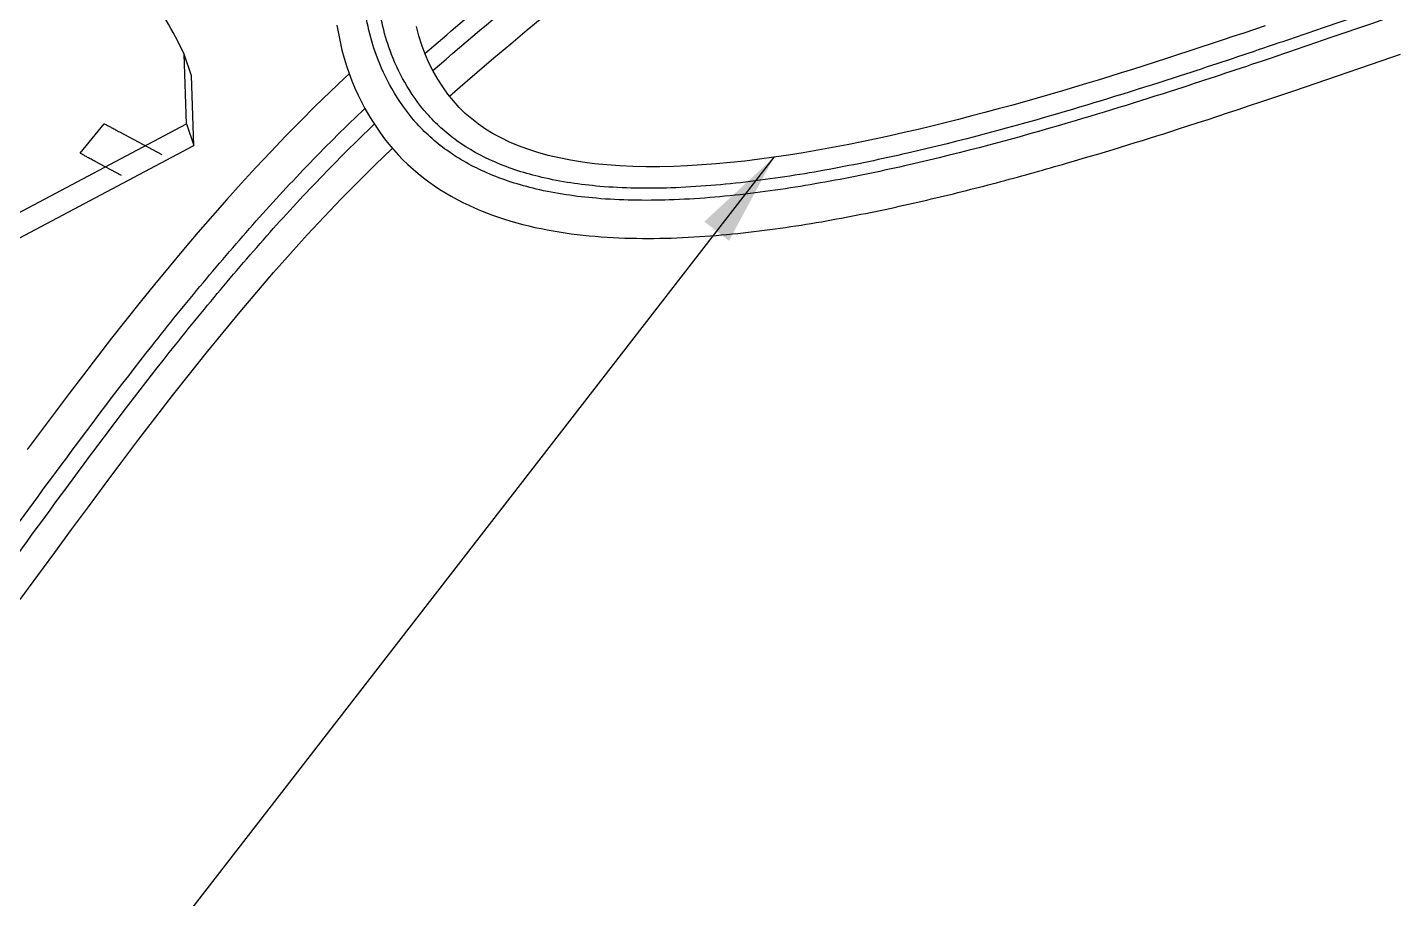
# Model space of a CAD drawing. Header units: millimetres. Extents: x 0 to 420, y 0 to 297.
# Drawn here: x 309.47 to 335.77, y 209.2 to 225.96 of the extents above; entities that cross this region are included whole.
import ezdxf

# ---------------------------------------------------------------- set-up
doc = ezdxf.new("R2010")
doc.units = ezdxf.units.MM
doc.header["$LTSCALE"] = 23.1
doc.layers.get('0').update_dxf_attribs({"linetype": 'CONTINUOUS'})
doc.styles.get("Standard").update_dxf_attribs({"font": 'txt', "width": 0.7})
doc.dimstyles.get("Standard").update_dxf_attribs({"dimtxt": 2.2, "dimasz": 1.8, "dimexe": 1.5, "dimexo": 0.5, "dimtad": 1, "dimdec": 1, "dimzin": 0, "dimdsep": 46, "dimtxsty": 'Standard', "dimblk": '_FILLED', "dimcen": 0.09, "dimclrt": 5, "dimazin": 0, "dimtp": 0.01, "dimtm": 0.01, "dimtfac": 1, "dimtdec": 1, "dimtofl": 0, "dimtmove": 0, "dimatfit": 3, "dimldrblk": '_FILLED', "dimfxl": 1, "dimtolj": 1, "dimtzin": 0, "dimarcsym": 0})

# ---------------------------------------------------------------- blocks, each defined once
blk = doc.blocks.new('_FILLED')
at = {"color": 0, "linetype": 'ByBlock'}
blk.add_solid([(0, 0), (-1, 0.167), (-1, -0.167)], dxfattribs=at)

msp = doc.modelspace()

# ---------------------------------------------------------------- linework, layer by layer
at = {"color": 7, "linetype": 'Continuous'}
for p, q in [((312.54, 224.101), (312.492, 225.439)), ((312.632, 225.022), (312.492, 225.439)), ((334.273, 224.882), (335.731, 225.382)), ((335.731, 225.382), (335.898, 225.439)), ((312.68, 223.684), (312.632, 225.022)), ((333.848, 224.737), (334.273, 224.882)), ((333.229, 224.528), (333.516, 224.625)), ((333.516, 224.625), (333.848, 224.737)), ((332.383, 224.248), (332.57, 224.309)), ((332.57, 224.309), (332.754, 224.37)), ((332.754, 224.37), (332.994, 224.45)), ((332.994, 224.45), (333.229, 224.528)), ((309.175, 222.316), (312.54, 224.101)), ((312.54, 224.101), (312.68, 223.684)), ((331.608, 223.996), (331.806, 224.06)), ((331.806, 224.06), (332.002, 224.123)), ((332.002, 224.123), (332.194, 224.186)), ((332.194, 224.186), (332.383, 224.248)), ((330.792, 223.739), (330.931, 223.782)), ((330.931, 223.782), (331.069, 223.825)), ((331.069, 223.825), (331.206, 223.868)), ((331.206, 223.868), (331.341, 223.911)), ((331.341, 223.911), (331.475, 223.954)), ((331.475, 223.954), (331.608, 223.996)), ((309.315, 221.9), (312.68, 223.684)), ((329.925, 223.476), (330.074, 223.52)), ((330.074, 223.52), (330.222, 223.565)), ((330.222, 223.565), (330.367, 223.609)), ((330.367, 223.609), (330.51, 223.652)), ((330.51, 223.652), (330.652, 223.696)), ((330.652, 223.696), (330.792, 223.739)), ((329.623, 223.387), (329.775, 223.431)), ((329.775, 223.431), (329.925, 223.476))]:
    msp.add_line(p, q, dxfattribs=at)
at = {"color": 4, "linetype": 'Continuous'}
for p, q in [((310.489, 223.535), (310.955, 224.099)), ((311.25, 223.946), (312.064, 223.513)), ((311.287, 223.108), (310.78, 223.377))]:
    msp.add_line(p, q, dxfattribs=at)
at = {"color": 7, "linetype": 'Continuous'}
for points in [[(317.597, 224.634), (317.8, 224.811), (318.127, 225.094), (318.453, 225.37), (318.775, 225.64), (319.095, 225.906), (319.413, 226.168), (319.726, 226.425)], [(315.431, 226), (315.459, 225.835), (315.491, 225.674), (315.529, 225.517), (315.571, 225.364), (315.617, 225.215), (315.667, 225.069), (315.721, 224.926), (315.778, 224.788), (315.839, 224.653), (315.903, 224.522), (315.971, 224.394), (316.041, 224.271), (316.114, 224.151), (316.19, 224.035), (316.268, 223.923), (316.349, 223.814), (316.433, 223.708), (316.52, 223.605), (316.61, 223.506), (316.703, 223.41), (316.798, 223.318), (316.896, 223.229), (316.996, 223.144), (317.098, 223.062), (317.202, 222.984), (317.307, 222.91), (317.414, 222.839), (317.522, 222.772), (317.632, 222.708), (317.743, 222.647), (317.854, 222.59), (317.967, 222.535), (318.081, 222.484), (318.195, 222.435), (318.31, 222.389), (318.426, 222.346), (318.542, 222.305), (318.658, 222.267), (318.775, 222.231), (318.892, 222.198), (319.008, 222.166), (319.125, 222.137), (319.242, 222.11), (319.359, 222.085), (319.476, 222.062), (319.593, 222.041), (319.709, 222.022), (319.825, 222.004), (319.941, 221.988), (320.057, 221.973), (320.173, 221.96), (320.288, 221.948), (320.403, 221.938), (320.517, 221.929), (320.631, 221.921), (320.745, 221.914), (320.859, 221.909), (320.972, 221.904), (321.084, 221.901), (321.197, 221.899), (321.309, 221.898), (321.42, 221.897), (321.531, 221.898), (321.642, 221.899), (321.752, 221.902), (321.862, 221.905), (321.972, 221.909), (322.081, 221.913), (322.19, 221.919), (322.298, 221.925), (322.406, 221.931), (322.513, 221.939), (322.62, 221.946), (322.726, 221.955), (322.831, 221.964), (322.936, 221.974), (323.041, 221.984), (323.145, 221.994), (323.248, 222.005), (323.352, 222.017), (323.454, 222.029), (323.557, 222.041), (323.659, 222.054), (323.761, 222.068), (323.862, 222.081), (323.963, 222.095), (324.063, 222.11), (324.163, 222.124), (324.263, 222.139), (324.362, 222.155), (324.461, 222.171), (324.559, 222.187), (324.656, 222.203), (324.754, 222.219), (324.85, 222.236), (324.947, 222.253), (325.043, 222.271), (325.138, 222.288), (325.233, 222.306), (325.328, 222.324), (325.422, 222.342), (325.516, 222.361), (325.609, 222.379), (325.702, 222.398), (325.795, 222.417), (325.887, 222.436), (325.978, 222.455), (326.069, 222.475), (326.16, 222.494), (326.25, 222.514), (326.34, 222.534), (326.43, 222.554), (326.519, 222.574), (326.607, 222.594), (326.695, 222.614), (326.783, 222.634), (326.869, 222.655), (326.956, 222.675), (327.041, 222.696), (327.126, 222.716), (327.211, 222.737), (327.296, 222.757), (327.38, 222.778), (327.463, 222.799), (327.547, 222.82), (327.63, 222.841), (327.713, 222.862), (327.795, 222.883), (327.877, 222.904), (327.96, 222.926), (328.042, 222.947), (328.123, 222.969), (328.205, 222.99), (328.287, 223.012), (328.368, 223.034), (328.449, 223.056), (328.53, 223.078), (328.61, 223.1), (328.69, 223.122), (328.77, 223.144), (328.85, 223.166), (328.929, 223.188), (329.008, 223.21), (329.086, 223.233), (329.164, 223.255), (329.241, 223.277), (329.318, 223.299), (329.394, 223.321), (329.471, 223.343), (329.623, 223.387)], [(333.293, 225.986), (333.088, 225.916), (332.881, 225.847), (332.673, 225.777), (332.463, 225.707), (332.252, 225.636), (332.038, 225.566), (331.824, 225.496), (331.609, 225.425), (331.392, 225.355), (331.175, 225.286), (330.958, 225.216), (330.74, 225.148), (330.523, 225.08), (330.303, 225.012), (330.081, 224.943), (329.856, 224.875), (329.626, 224.806), (329.391, 224.736), (329.152, 224.667), (328.908, 224.596), (328.66, 224.526), (328.41, 224.456), (328.156, 224.386), (327.902, 224.318), (327.648, 224.251), (327.392, 224.185), (327.135, 224.12), (326.877, 224.056), (326.615, 223.994), (326.348, 223.931), (326.078, 223.87), (325.805, 223.811), (325.529, 223.753), (325.249, 223.697), (324.969, 223.644), (324.688, 223.593), (324.405, 223.544), (324.123, 223.499), (323.842, 223.458), (323.56, 223.419), (323.28, 223.385), (323.002, 223.355), (322.728, 223.33), (322.453, 223.309), (322.18, 223.292), (321.912, 223.281), (321.645, 223.275), (321.383, 223.275), (321.126, 223.281), (320.874, 223.292), (320.627, 223.31), (320.387, 223.334), (320.154, 223.364), (319.928, 223.401), (319.709, 223.444), (319.499, 223.493), (319.299, 223.549), (319.107, 223.611), (318.925, 223.678), (318.754, 223.75), (318.592, 223.828), (318.438, 223.911), (318.293, 224), (318.156, 224.094), (318.026, 224.195), (317.902, 224.302), (317.785, 224.417), (317.673, 224.54), (317.567, 224.671), (317.467, 224.81), (317.372, 224.958), (317.283, 225.114), (317.203, 225.275), (317.13, 225.442), (317.064, 225.616), (317.008, 225.792), (316.961, 225.97)], [(315.668, 225.064), (315.584, 224.985), (315.299, 224.715), (315.014, 224.438), (314.728, 224.154), (314.442, 223.862), (314.157, 223.565), (313.873, 223.262), (313.591, 222.956), (313.312, 222.645), (313.035, 222.331), (312.758, 222.011), (312.48, 221.684), (312.201, 221.351), (311.924, 221.014), (311.646, 220.672), (311.37, 220.326), (311.096, 219.979), (310.824, 219.628), (310.552, 219.275), (310.28, 218.918), (310.008, 218.557), (309.738, 218.195), (309.471, 217.836)], [(309.339, 214.953), (309.677, 215.414), (310.003, 215.86), (310.327, 216.301), (310.649, 216.738), (310.97, 217.17), (311.294, 217.604), (311.621, 218.036), (311.944, 218.459), (312.268, 218.876), (312.592, 219.288), (312.915, 219.691), (313.241, 220.091), (313.567, 220.483), (313.891, 220.866), (314.214, 221.239), (314.538, 221.605), (314.862, 221.963), (315.188, 222.313), (315.514, 222.655), (315.84, 222.988), (316.166, 223.31), (316.492, 223.625), (316.498, 223.631)]]:
    msp.add_lwpolyline(points, dxfattribs=at)
for points, knots in [([(317.126, 225.451), (318.016, 226.232), (319.701, 227.601), (321.698, 229.249), (323.001, 230.466), (323.806, 231.299), (324.512, 232.139), (325.334, 233.244), (326.192, 234.558), (327.096, 235.977), (327.911, 237.137), (328.677, 238.051), (329.397, 238.74), (330.079, 239.215), (330.719, 239.502), (331.332, 239.637), (331.948, 239.641), (332.595, 239.509), (333.286, 239.224), (333.738, 238.944), (333.972, 238.78)], [0, 0, 0, 0, 0.153191, 0.28095, 0.334873, 0.383943, 0.430759, 0.476695, 0.562092, 0.633802, 0.694429, 0.745345, 0.787912, 0.823141, 0.852243, 0.878109, 0.903797, 0.931434, 0.963025, 1, 1, 1, 1]), ([(317.278, 225.124), (317.957, 225.721), (319.278, 226.816), (320.888, 228.124), (322.027, 229.1), (322.765, 229.768), (323.429, 230.41), (324.03, 231.041), (324.576, 231.677), (325.079, 232.324), (325.546, 232.974), (326.104, 233.798), (326.715, 234.752), (327.19, 235.487), (327.416, 235.824)], [0, 0, 0, 0, 0.182628, 0.346539, 0.419001, 0.48576, 0.547559, 0.605592, 0.661702, 0.716866, 0.77109, 0.823281, 0.917923, 1, 1, 1, 1]), ([(312.492, 225.439), (312.278, 225.887), (311.77, 226.754), (311.128, 227.528), (310.777, 227.89)], [0, 0, 0, 0, 0.496049, 1, 1, 1, 1]), ([(337.954, 227.054), (337.886, 227.045), (337.754, 227.021), (337.495, 226.959), (337.133, 226.856), (336.631, 226.699), (336.025, 226.499), (335.285, 226.247), (334.355, 225.927), (333.124, 225.506), (331.461, 224.953), (329.187, 224.244), (326.935, 223.636), (324.908, 223.212), (323.39, 222.973), (321.915, 222.847), (320.568, 222.865), (319.426, 223.03), (318.493, 223.323), (317.85, 223.677), (317.431, 224.014), (317.076, 224.374), (316.728, 224.869), (316.377, 225.633), (316.247, 226.219), (316.217, 226.583)], [0, 0, 0, 0, 0.008469, 0.016652, 0.032961, 0.05493, 0.081684, 0.111931, 0.151614, 0.203271, 0.27282, 0.368448, 0.497791, 0.561123, 0.62446, 0.687755, 0.744055, 0.79064, 0.829994, 0.864431, 0.880577, 0.896331, 0.926941, 0.95474, 1, 1, 1, 1]), ([(337.963, 226.825), (337.904, 226.818), (337.785, 226.795), (337.543, 226.737), (337.193, 226.638), (336.699, 226.483), (336.097, 226.284), (335.359, 226.033), (334.429, 225.713), (333.195, 225.292), (331.526, 224.736), (329.24, 224.024), (326.972, 223.412), (324.925, 222.984), (323.385, 222.742), (321.881, 222.614), (320.499, 222.634), (319.315, 222.805), (318.339, 223.114), (317.663, 223.487), (317.22, 223.843), (316.845, 224.225), (316.48, 224.744), (316.112, 225.544), (315.976, 226.156), (315.945, 226.538)], [0, 0, 0, 0, 0.0072, 0.01472, 0.030249, 0.051569, 0.077752, 0.107472, 0.146556, 0.197518, 0.266224, 0.360837, 0.48912, 0.552132, 0.615362, 0.678871, 0.735797, 0.783368, 0.823977, 0.859815, 0.87667, 0.893087, 0.924776, 0.953401, 1, 1, 1, 1]), ([(295.38, 205.145), (296.306, 205.757), (297.66, 206.593), (299.431, 207.591), (300.609, 208.231), (301.738, 208.842), (302.652, 209.368), (303.359, 209.825), (304.016, 210.292), (304.775, 210.914), (305.645, 211.764), (306.557, 212.792), (307.588, 214.089), (308.785, 215.708), (310.214, 217.669), (311.589, 219.49), (312.85, 221.049), (313.863, 222.229), (314.898, 223.35), (315.61, 224.056), (315.969, 224.397)], [0, 0, 0, 0, 0.116493, 0.166852, 0.213324, 0.257205, 0.301614, 0.32386, 0.345543, 0.386213, 0.426664, 0.473071, 0.530327, 0.600505, 0.68436, 0.78495, 0.839916, 0.894748, 0.948116, 1, 1, 1, 1]), ([(295.565, 204.845), (296.486, 205.456), (297.836, 206.288), (299.601, 207.283), (300.778, 207.923), (301.91, 208.535), (302.828, 209.063), (303.541, 209.524), (304.207, 209.997), (304.977, 210.626), (305.859, 211.487), (306.781, 212.523), (307.818, 213.827), (309.016, 215.447), (310.441, 217.403), (311.808, 219.215), (313.061, 220.766), (314.065, 221.939), (315.091, 223.053), (315.796, 223.756), (316.151, 224.094)], [0, 0, 0, 0, 0.116032, 0.16627, 0.212707, 0.256659, 0.301321, 0.32379, 0.345743, 0.38702, 0.428035, 0.474924, 0.532525, 0.602806, 0.686439, 0.786466, 0.841088, 0.895604, 0.948563, 1, 1, 1, 1])]:
    msp.add_open_spline(points, degree=3, knots=knots, dxfattribs=at)
at = {"color": 4, "linetype": 'Continuous'}
for points, knots in [([(310.955, 224.099), (310.954, 224.102), (310.978, 224.085), (310.997, 224.081), (311.048, 224.052), (311.105, 224.023), (311.176, 223.985), (311.225, 223.959), (311.25, 223.946)], [0, 0, 0, 0, 0.032258, 0.131139, 0.289874, 0.497531, 0.739803, 1, 1, 1, 1]), ([(310.78, 223.377), (310.755, 223.391), (310.706, 223.417), (310.636, 223.454), (310.58, 223.486), (310.526, 223.512), (310.514, 223.524), (310.485, 223.535), (310.489, 223.535)], [0, 0, 0, 0, 0.260197, 0.502469, 0.710126, 0.868861, 0.967742, 1, 1, 1, 1])]:
    msp.add_open_spline(points, degree=3, knots=knots, dxfattribs=at)

# ---------------------------------------------------------------- leaders
at = {"annotation_type": 0, "has_hookline": 1, "hookline_direction": 0, "text_width": 23.96}
msp.add_leader([(323.842, 223.458), (311.458, 207.497), (313.258, 207.497)], dimstyle='Standard', override={"dimgap": 0.625, "dimtad": 0}, dxfattribs=at)

doc.saveas('drawing.dxf')
